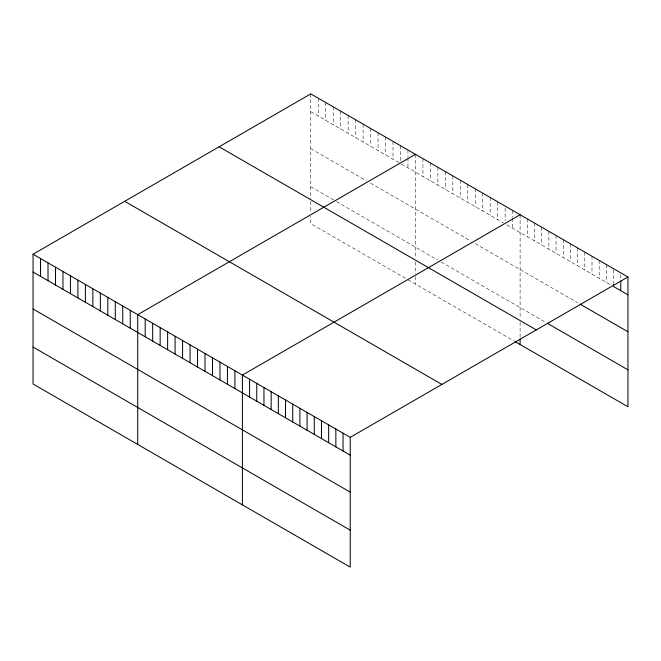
<?xml version="1.0" encoding="UTF-8"?>
<svg xmlns="http://www.w3.org/2000/svg" width="661" height="661" viewBox="0 0 661 661"><rect width="100%" height="100%" fill="white"/><g stroke="black" fill="none" stroke-linecap="round" stroke-linejoin="round"><path stroke-width="0.5" stroke-dasharray="3.31 2.48" d="M310.769 93.879L310.769 198.721M310.769 111.701L398.823 162.54M401.318 163.978L503.492 222.972M506.813 224.889L611.177 285.139M310.769 148.651L366.425 180.784M370.581 183.18L471.095 241.215M475.251 243.612L577.623 302.713M310.769 186.716L335.689 201.101M336.523 201.58L437.871 260.095M441.193 262.012L546.473 322.791M405.474 278.331L310.769 223.658L310.769 216.271M407.961 279.768L514.291 341.159M620.762 274.836L620.762 278.793M613.573 269.688L613.573 283.552M606.385 264.549L606.385 282.371M599.188 260.401L599.188 278.223M592 256.245L592 274.075M584.811 252.097L584.811 269.919M577.623 247.949L577.623 265.772M570.435 243.793L570.435 261.624M563.246 239.646L563.246 257.468M556.058 235.498L556.058 253.32M548.87 231.342L548.87 249.164M541.673 227.194L541.673 245.016M534.485 223.038L534.485 240.868M527.296 218.89L527.296 236.712M520.108 214.742L520.108 318.66M520.108 322.353L520.108 337.127M512.63 210.421L512.63 217.353M512.63 218.345L512.63 228.252M505.153 208.091L505.153 220.964M497.675 201.795L497.675 219.617M490.206 197.474L490.206 215.296M482.728 193.161L482.728 210.983M475.251 188.839L475.251 206.662M467.773 184.526L467.773 202.349M460.296 180.205L460.296 198.036M452.818 175.892L452.818 193.714M445.34 171.579L445.34 189.401M437.871 167.258L437.871 185.08M430.394 162.945L430.394 180.767M422.916 158.623L422.916 176.454M415.439 154.31L415.439 258.228M415.439 261.921L415.439 273.927M415.439 276.703L415.439 284.09M407.961 149.997L407.961 156.921M407.961 157.913L407.961 167.82M400.483 145.676L400.483 161.524M393.006 141.363L393.006 159.185M385.537 137.042L385.537 154.864M378.059 132.729L378.059 150.551M370.581 128.408L370.581 146.238M363.104 124.094L363.104 141.917M355.626 119.781L355.626 137.604M348.149 115.46L348.149 133.282M340.671 111.147L340.671 128.969M333.202 106.826L333.202 124.656M325.724 102.513L325.724 120.335M318.247 98.2L318.247 116.022M310.769 201.489L310.769 212.578"/><path stroke-width="0.99" d="M33.05 254.221L350.231 437.342L350.231 567.121L33.05 384L33.05 254.221L310.769 93.879L627.95 277L627.95 406.779L515.126 341.638M415.439 154.31L137.719 314.653L137.719 444.432M520.108 214.742L242.389 375.076L242.389 504.855M350.231 437.342L627.95 277M627.95 294.823L613.573 286.527L613.573 284.544M580.019 304.101L627.95 331.772M547.267 323.254L627.95 369.838M219.121 146.792L536.302 329.913M124.698 201.308L441.878 384.429M33.05 272.043L350.231 455.165M33.05 308.984L350.231 492.115M33.05 347.05L350.231 530.172M620.762 280.776L620.762 290.675M520.108 338.977L520.108 344.521M343.042 433.195L343.042 451.017M335.854 429.039L335.854 446.861M328.666 424.891L328.666 442.713M321.477 420.735L321.477 438.565M314.281 416.587L314.281 434.409M307.092 412.439L307.092 430.261M299.904 408.283L299.904 426.114M292.716 404.135L292.716 421.958M285.527 399.988L285.527 417.81M278.339 395.832L278.339 413.654M271.15 391.684L271.15 409.506M263.954 387.536L263.954 405.358M256.765 383.38L256.765 401.202M249.577 379.232L249.577 397.054M234.911 370.763L234.911 388.585M227.434 366.45L227.434 384.272M219.964 362.129L219.964 379.951M212.487 357.816L212.487 375.638M205.009 353.495L205.009 371.325M197.532 349.182L197.532 367.004M190.054 344.868L190.054 362.691M182.576 340.547L182.576 358.369M175.099 336.234L175.099 354.056M167.621 331.913L167.621 349.735M160.152 327.6L160.152 345.422M152.674 323.279L152.674 341.109M145.197 318.966L145.197 336.788M130.242 310.331L130.242 328.153M122.764 306.018L122.764 323.84M115.287 301.697L115.287 319.527M107.817 297.384L107.817 315.206M100.34 293.071L100.34 310.893M92.862 288.75L92.862 306.572M85.385 284.437L85.385 302.259M77.907 280.115L77.907 297.937M70.43 275.802L70.43 293.624M62.952 271.481L62.952 289.311M55.483 267.168L55.483 284.99M48.005 262.855L48.005 280.677M40.528 258.534L40.528 276.356"/></g></svg>
